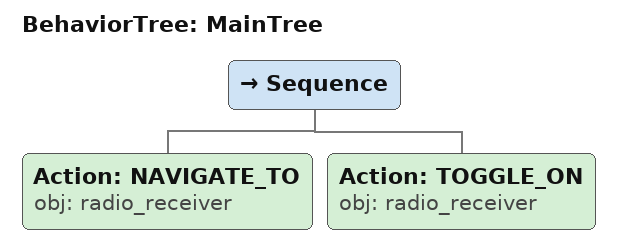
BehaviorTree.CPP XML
<root main_tree_to_execute="MainTree">
  <BehaviorTree ID="MainTree">
    <Sequence>
      <!-- Navigate to radio_receiver -->
      <Action ID="NAVIGATE_TO" obj="radio_receiver" />
      <!-- Toggle on radio_receiver -->
      <Action ID="TOGGLE_ON" obj="radio_receiver" />
    </Sequence>
  </BehaviorTree>
</root>
